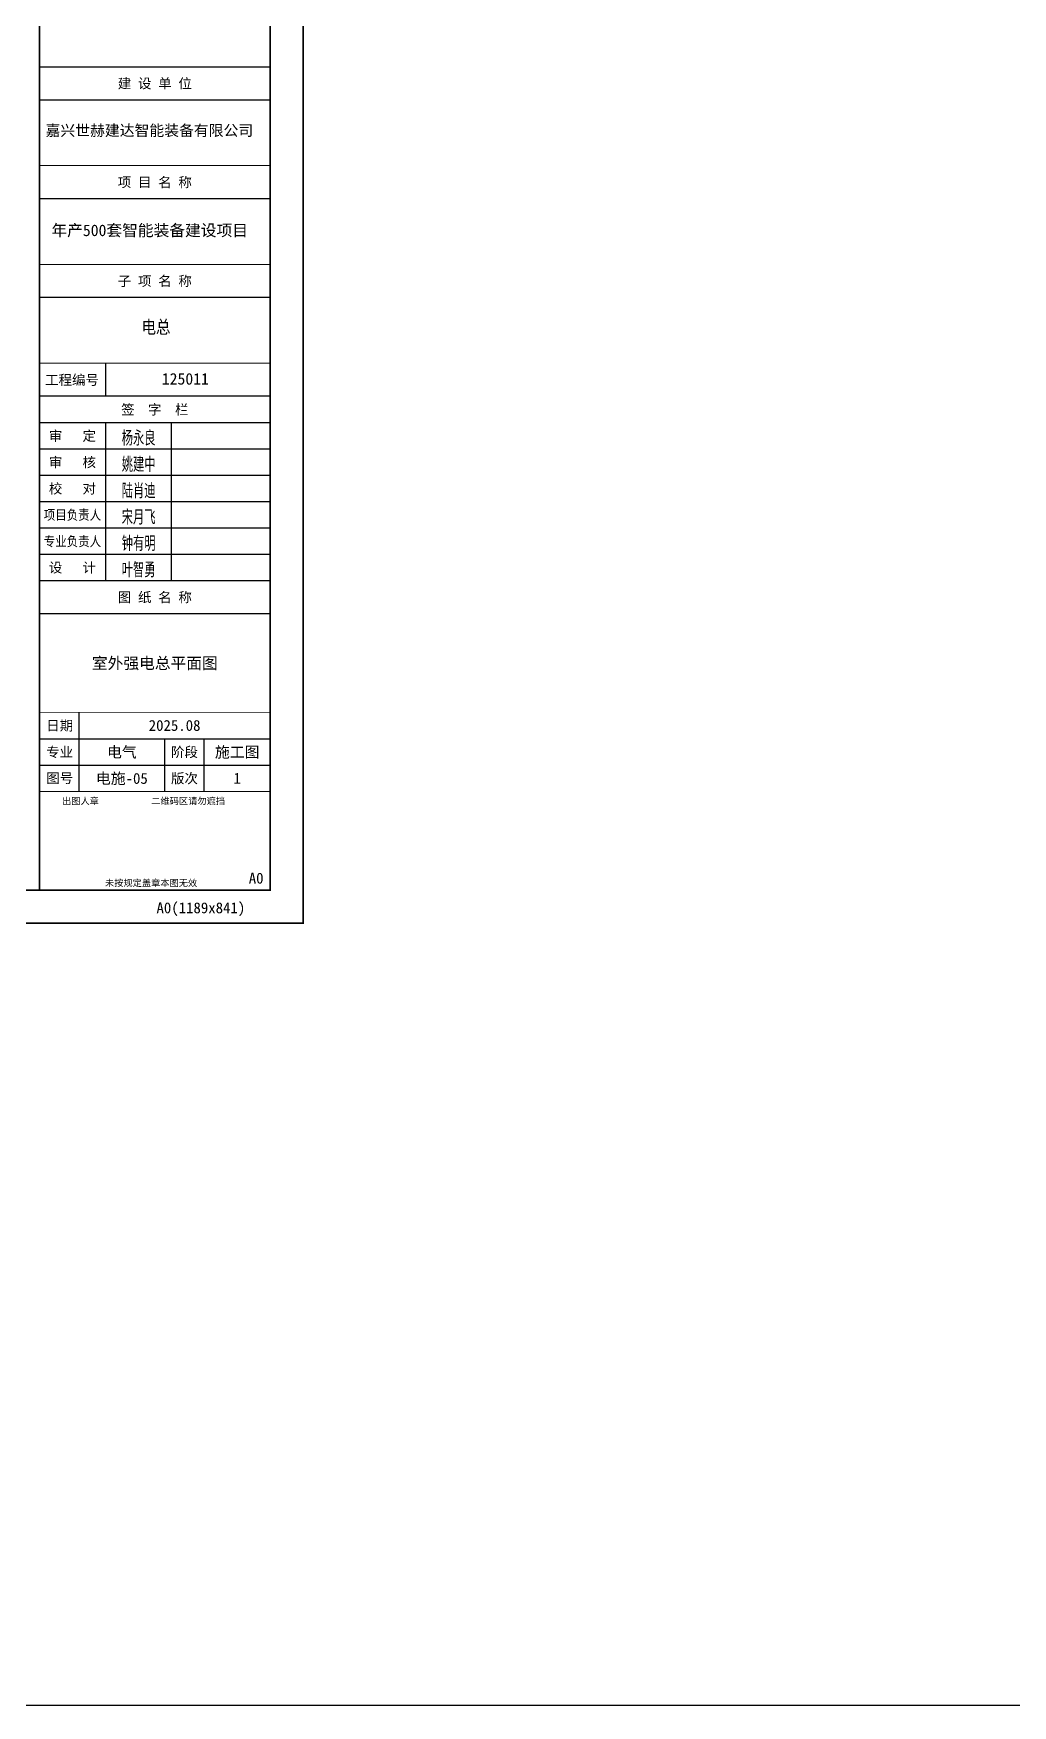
# Model space of a CAD drawing. Extents: x 40587477144 to 40590102100, y 3379967887 to 3381819730.
# Drawn here: x 40588496156 to 40588644728, y 3379967887 to 3380221713 of the extents above; entities that cross this region are included whole.
import ezdxf
from ezdxf.enums import TextEntityAlignment as Align

# ---------------------------------------------------------------- set-up
doc = ezdxf.new("R2010")
doc.units = 0
doc.header["$LTSCALE"] = 1000
doc.header["$MEASUREMENT"] = 0
doc.layers.get('Defpoints').update_dxf_attribs({"color": 210})
for name, color, linetype in [('0-cxFrame', 155, 'Continuous'), ('A-LIN-V', 9, 'Continuous'), ('qianming', 155, 'Continuous'), ('TEL_TEXT', 7, 'Continuous')]:
    doc.layers.add(name, color=color, linetype=linetype)
doc.layers.add('0-cxText', color=131, linetype='Continuous', lineweight=25)
doc.styles.add('-宋体', font='', dxfattribs={"width": 0.8})
doc.styles.add('BZHZ', font='bzxw', dxfattribs={"width": 0.8, "bigfont": 'bzhz'})
doc.styles.add('cx_biaoti', font='')
doc.styles.add('cx_tuming', font='simhei.ttf')
doc.styles.add('cx_tuqian1', font='')
doc.styles.add('黑体', font='simhei.ttf', dxfattribs={"height": 12})
doc.styles.get('-宋体').set_extended_font_data('SimSun')
doc.styles.get('cx_biaoti').set_extended_font_data('SimSun')
doc.styles.get('cx_tuqian1').set_extended_font_data('SimSun')

# ---------------------------------------------------------------- blocks, each defined once
blk = doc.blocks.new('zjcx_lan_qianzi(Dragon)')
for p, q in [((-7000, 4800), (0, 4800)), ((-5000, 4800), (-5000, 0)), ((-3000, 4800), (-3000, 0)), ((-7000, 4000), (0, 4000)), ((-7000, 3200), (0, 3200)), ((-7000, 2400), (0, 2400)), ((-7000, 1600), (0, 1600)), ((-7000, 800), (0, 800))]:
    blk.add_line(p, q)
at = {"const_width": 30}
blk.add_lwpolyline([(-7000, 5600), (0, 5600)], dxfattribs=at)
blk.add_lwpolyline([(-7000, 5600), (0, 5600), (0, 0), (-7000, 0)], close=True, dxfattribs=at)
at = {"style": 'cx_biaoti'}
for s, p in [('签  字  栏', (-3500, 5200)), ('审   定', (-6000, 4400)), ('审   核', (-6000, 3600)), ('校   对', (-6000, 2800)), ('设   计', (-6000, 400))]:
    blk.add_text(s, height=300, dxfattribs=at).set_placement(p, align=Align.MIDDLE)
at = {"style": 'cx_biaoti', "width": 0.85}
for s, p in [('项目负责人', (-6000, 2000)), ('专业负责人', (-6000, 1200))]:
    blk.add_text(s, height=300, dxfattribs=at).set_placement(p, align=Align.MIDDLE)
blk = doc.blocks.new('T-签字(Dragon)')
at = {"layer": '0-cxFrame'}
blk.add_blockref('zjcx_lan_qianzi(Dragon)', (0, 0), dxfattribs=at)
at = {"layer": 'qianming', "style": 'BZHZ', "width": 0.8}
for s, p in [('杨永良', (-3991, 4347)), ('姚建中', (-3991, 3547)), ('陆肖迪', (-3991, 2747)), ('宋月飞', (-3991, 1947)), ('钟有明', (-3991, 1147)), ('叶智勇', (-3991, 347))]:
    blk.add_text(s, height=450, dxfattribs=at).set_placement(p, align=Align.MIDDLE)
blk = doc.blocks.new('zjcx_lan_tuming(Dragon)')
for p, q in [((-7000, 8400), (0, 8400)), ((-5800, 3000), (-5800, 5400)), ((-7000, 4600), (0, 4600)), ((-3200, 3000), (-3200, 4600)), ((-2000, 3000), (-2000, 4600)), ((-7000, 3800), (0, 3800))]:
    blk.add_line(p, q)
at = {"const_width": 30}
for points in [[(-7000, 9400), (0, 9400)], [(-7000, 5400), (0, 5400)], [(-7000, 3000), (0, 3000)], [(-7000, 0), (0, 0)]]:
    blk.add_lwpolyline(points, dxfattribs=at)
blk.add_lwpolyline([(-7000, 9400), (0, 9400), (0, 0), (-7000, 0)], close=True)
at = {"style": 'cx_biaoti'}
for s, p in [('图 纸 名 称', (-3500, 8900)), ('日期', (-6388, 5000)), ('专业', (-6388, 4200)), ('阶段', (-2600, 4200)), ('图号', (-6388, 3400)), ('版次', (-2600, 3400))]:
    blk.add_text(s, height=300, dxfattribs=at).set_placement(p, align=Align.MIDDLE)
for s, p in [('出图人章', (-6316, 2607)), ('二维码区请勿遮挡', (-3609, 2607)), ('未按规定盖章本图无效', (-5013, 120))]:
    blk.add_text(s, height=200, dxfattribs=at).set_placement(p)
blk = doc.blocks.new('T-图签(Dragon)')
blk.add_blockref('zjcx_lan_tuming(Dragon)', (0, 0))
at = {"color": 3, "style": 'cx_biaoti'}
for s, p in [('2025.08', (-2900, 5000)), ('电气', (-4500, 4200)), ('施工图', (-1000, 4200))]:
    blk.add_text(s, height=330, dxfattribs=at).set_placement(p, align=Align.MIDDLE)
blk = doc.blocks.new('zjcx_lan_xiangmu(Dragon)')
for p, q in [((-7000, 9000), (0, 9000)), ((-7000, 6000), (0, 6000)), ((-7000, 3000), (0, 3000)), ((-5000, 1000), (-5000, 0))]:
    blk.add_line(p, q)
at = {"const_width": 30}
for points in [[(-7000, 10000), (0, 10000)], [(-7000, 7000), (0, 7000)], [(-7000, 7000), (0, 7000)], [(-7000, 4000), (0, 4000)], [(-7000, 4000), (0, 4000)], [(-7000, 1000), (0, 1000)], [(-7000, 0), (0, 0)]]:
    blk.add_lwpolyline(points, dxfattribs=at)
blk.add_lwpolyline([(-7000, 10000), (0, 10000), (0, 0), (-7000, 0)], close=True)
at = {"style": 'cx_biaoti'}
for s, p in [('建 设 单 位', (-3500, 9500)), ('项 目 名 称', (-3500, 6500)), ('子 项 名 称', (-3500, 3500)), ('工程编号', (-6013, 500))]:
    blk.add_text(s, height=300, dxfattribs=at).set_placement(p, align=Align.MIDDLE)
blk = doc.blocks.new('T-项目(Dragon)')
blk.add_blockref('zjcx_lan_xiangmu(Dragon)', (0, 0))
at = {"color": 3, "style": 'cx_tuming'}
for s, height, p in [('嘉兴世赫建达智能装备有限公司', 330, (-6816, 7901)), ('年产500套智能装备建设项目 ', 350, (-6638, 4859)), ('125011', 350, (-3288, 349))]:
    blk.add_text(s, height=height, dxfattribs=at).set_placement(p)
blk = doc.blocks.new('zjcx_T0(Dragon)')
at = {"layer": '0-cxFrame', "const_width": 50}
blk.add_lwpolyline([(0, 82100), (-7000, 82100), (-7000, 0), (0, 0)], close=True, dxfattribs=at)
at = {"layer": '0-cxFrame'}
for name, p in [('T-项目(Dragon)', (0, 15000)), ('T-签字(Dragon)', (0, 9400)), ('T-图签(Dragon)', (0, 0))]:
    blk.add_blockref(name, p, dxfattribs=at)
blk = doc.blocks.new('TK22.A0 L(Dragon)')
at = {"layer": '0-cxFrame', "color": 7, "const_width": 0.5}
blk.add_lwpolyline([(0, 0), (-1189, 0), (-1189, 841), (0, 841)], close=True, dxfattribs=at)
at = {"layer": '0-cxFrame', "const_width": 0.5}
for points in [[(-80, 10), (-1169, 10), (-1169, 831), (-80, 831)], [(-10, 10), (-80, 10), (-80, 831), (-10, 831)]]:
    blk.add_lwpolyline(points, close=True, dxfattribs=at)
at = {"layer": '0-cxFrame', "xscale": 0.01, "yscale": 0.01, "zscale": 0.01}
blk.add_blockref('zjcx_T0(Dragon)', (-10, 10), dxfattribs=at)
at = {"style": '黑体', "flags": 4}
blk.add_attdef('图幅', text='', height=3.3, dxfattribs=at).set_placement((-40, 3), align=Align.RIGHT)
at = {"layer": '0-cxFrame', "style": '黑体'}
blk.add_text('(1189x841)', height=3.3, dxfattribs=at).set_placement((-40, 3))
at = {"layer": '0-cxText', "flags": 4}
for tag, height, style, p in [('建设单位', 3.5, 'cx_tuming', (-45, 240)), ('项目名称', 3.5, 'cx_tuming', (-45, 210)), ('子项名称', 3.5, 'cx_tuming', (-45, 180)), ('工程编号', 3.3, 'cx_tuqian1', (-35, 165)), ('图名1', 3.5, 'cx_tuming', (-45, 87)), ('图名2', 3.5, 'cx_tuming', (-45, 79)), ('图名3', 3.5, 'cx_tuming', (-45, 71)), ('出图日期', 3.3, 'cx_tuqian1', (-39, 60)), ('专业', 3.3, 'cx_tuqian1', (-55, 52)), ('图号', 3.3, 'cx_tuqian1', (-55, 44)), ('版次', 3.3, 'cx_tuqian1', (-20, 44))]:
    blk.add_attdef(tag, text='', height=height, dxfattribs=dict(at, style=style)).set_placement(p, align=Align.MIDDLE)
at = {"layer": 'Defpoints', "color": 6, "flags": 4}
for tag, height, style, p in [('tufu', 3.3, '黑体', (-12, 12)), ('dwfname', 4, 'cx_tuqian1', (-80, 3))]:
    blk.add_attdef(tag, text='', height=height, dxfattribs=dict(at, style=style)).set_placement(p, align=Align.RIGHT)

msp = doc.modelspace()

# ---------------------------------------------------------------- linework, layer by layer
at = {"layer": 'A-LIN-V', "color": 1}
msp.add_lwpolyline([(40587814360.14975, 3381424720.385408), (40590102100.079239, 3381424720.385408), (40590102100.079239, 3379967886.777117), (40587814360.14975, 3379967886.777117)], close=True, dxfattribs=at)

# ---------------------------------------------------------------- block references
at = {"layer": '0-cxFrame'}
ref = msp.add_blockref('TK22.A0 L(Dragon)', (40588537072.506203, 3380086657.200001), dxfattribs=dict(at, xscale=500, yscale=500, zscale=500))
ref.add_attrib('图名2', '室外强电总平面图', dxfattribs={"layer": '0-cxText', "height": 1750, "style": 'cx_tuming'}).set_placement((40588514572.506203, 3380126157.200001), align=Align.MIDDLE)
ref.add_attrib('图号', '电施-05', dxfattribs={"layer": '0-cxText', "height": 1650, "style": 'cx_tuqian1'}).set_placement((40588509572.506203, 3380108657.200001), align=Align.MIDDLE)
ref.add_attrib('版次', '1', dxfattribs={"layer": '0-cxText', "height": 1650, "style": 'cx_tuqian1'}).set_placement((40588527072.506203, 3380108657.200001), align=Align.MIDDLE)
ref.add_attrib('图幅', 'A0', dxfattribs={"layer": '0', "height": 1650, "style": '黑体'}).set_placement((40588517072.506203, 3380088157.200001), align=Align.RIGHT)
ref.add_attrib('tufu', 'A0', dxfattribs={"layer": 'Defpoints', "color": 6, "height": 1650, "style": '黑体'}).set_placement((40588531072.506203, 3380092657.200001), align=Align.RIGHT)

# ---------------------------------------------------------------- texts
at = {"layer": 'TEL_TEXT', "color": 0, "style": '-宋体', "width": 0.8}
msp.add_text('电总', height=2000, dxfattribs=at).set_placement((40588512578.532806, 3380176150.391649))

doc.saveas('drawing.dxf')
